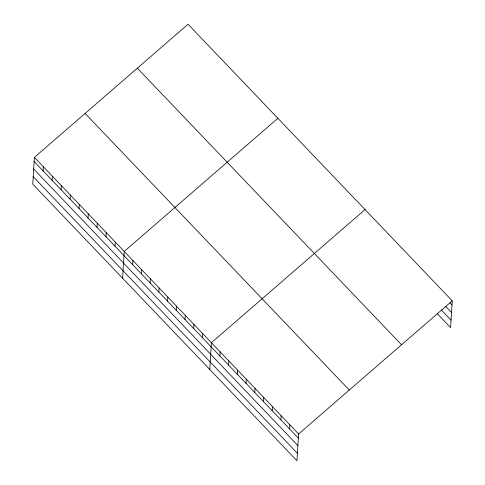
<?xml version="1.0" encoding="UTF-8"?>
<svg xmlns="http://www.w3.org/2000/svg" width="485" height="485" viewBox="0 0 485 485"><rect width="100%" height="100%" fill="white"/><g stroke="black" fill="none" stroke-linecap="round" stroke-linejoin="round"><path stroke-width="0.73" d="M34.399 157.389L32.762 184.161L296.959 460.75L298.596 433.978L452.238 300.839L188.041 24.25L34.399 157.389L298.596 433.978M43.129 170.926L43.383 166.791M52.113 180.329L52.368 176.194M61.098 189.732L61.346 185.603M70.076 199.135L70.331 195.006M79.061 208.544L79.316 204.409M88.046 217.947L88.294 213.812M97.024 227.35L97.279 223.215M106.009 236.753L106.263 232.624M114.993 246.156L115.242 242.027M122.59 278.202L124.227 251.43L277.869 118.291M132.69 264.689L132.945 260.554M141.414 273.819L141.662 269.684M150.132 282.943L150.38 278.814M158.85 292.073L159.098 287.938M167.567 301.197L167.816 297.069M176.285 310.327L176.54 306.193M185.003 319.451L185.258 315.323M193.721 328.581L193.976 324.447M202.439 337.705L202.694 333.577M209.775 369.473L211.411 342.701L365.053 209.562M219.875 355.966L220.129 351.831M228.593 365.09L228.847 360.961M237.317 374.22L237.565 370.085M246.034 383.344L246.283 379.215M254.752 392.474L255.001 388.339M263.47 401.598L263.725 397.47M272.188 410.728L272.443 406.594M280.906 419.852L281.161 415.724M289.624 428.982L289.878 424.848M452.238 300.839L450.601 327.611L437.264 313.649M449.934 302.822L451.984 304.968M445.885 306.538L451.529 312.443M441.314 309.939L451.056 320.142M137.34 68.185L401.538 344.774M85.099 113.454L349.297 390.043M34.15 161.523L298.342 438.113M33.689 168.992L297.887 445.582M33.222 176.692L297.414 453.281"/></g></svg>
